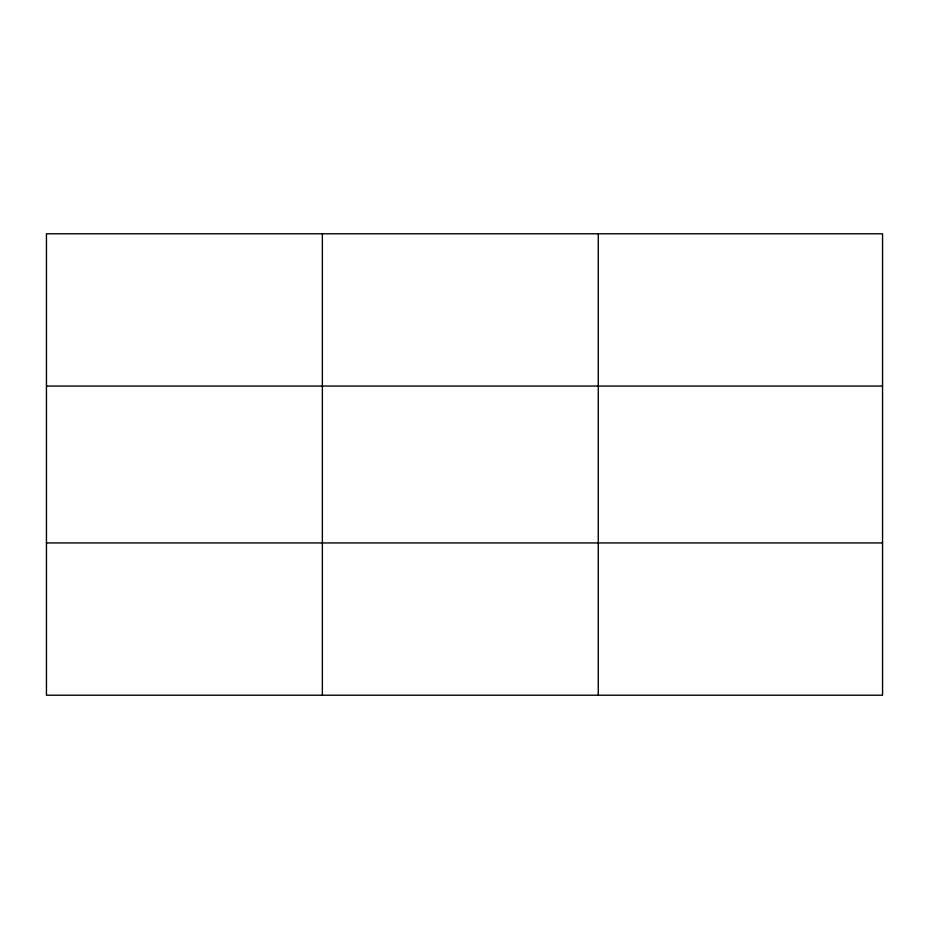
<?xml version="1.0" encoding="UTF-8"?>
<svg xmlns="http://www.w3.org/2000/svg" width="929" height="929" viewBox="0 0 929 929"><rect width="100%" height="100%" fill="white"/><g stroke="black" fill="none" stroke-linecap="round" stroke-linejoin="round"><path stroke-width="1.39" d="M322.363 233.783L322.363 695.217M598.276 233.783L598.276 695.217M46.45 386.058L882.55 386.058M46.45 542.942L882.55 542.942M882.55 619.086L882.55 695.217L46.45 695.217L46.45 233.783L882.55 233.783L882.55 619.086"/></g></svg>
